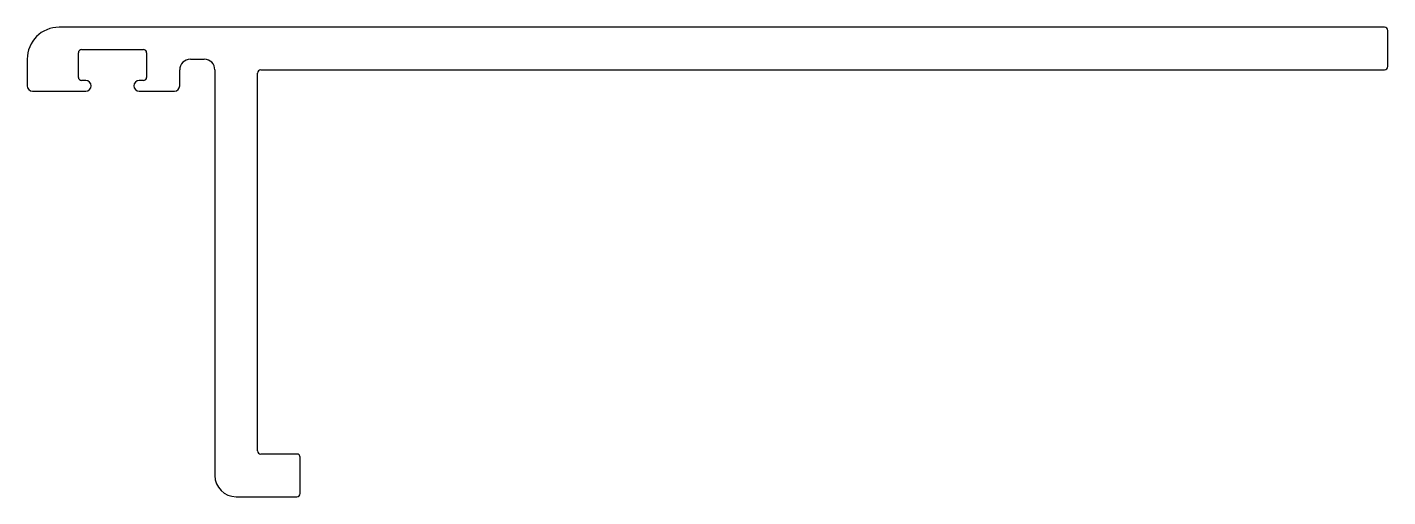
# Model space of a CAD drawing. Extents: x 1614 to 1741, y 485 to 529.
import ezdxf

# ---------------------------------------------------------------- set-up
doc = ezdxf.new("R2010")
doc.units = 0
doc.layers.get('0').update_dxf_attribs({"linetype": 'CONTINUOUS'})

msp = doc.modelspace()

# ---------------------------------------------------------------- linework, layer by layer
for p, q in [((1741.08, 529.43), (1616.78, 529.43)), ((1741.38, 525.73), (1741.38, 529.13)), ((1618.58, 524.73), (1618.58, 527.03)), ((1618.88, 527.33), (1624.68, 527.33)), ((1624.98, 527.03), (1624.98, 524.73)), ((1613.78, 526.43), (1613.78, 523.93)), ((1629.08, 526.43), (1630.38, 526.43)), ((1628.08, 523.93), (1628.08, 525.43)), ((1631.38, 525.43), (1631.38, 487.43)), ((1635.38, 489.73), (1635.38, 525.13)), ((1635.68, 525.43), (1741.08, 525.43)), ((1614.28, 523.43), (1619.28, 523.43)), ((1619.28, 524.43), (1618.88, 524.43)), ((1624.68, 524.43), (1624.28, 524.43)), ((1624.28, 523.43), (1627.58, 523.43)), ((1639.08, 489.43), (1635.68, 489.43)), ((1639.38, 485.73), (1639.38, 489.13)), ((1633.38, 485.43), (1639.08, 485.43))]:
    msp.add_line(p, q)
for centre, radius, start, end in [((1616.78, 526.43), 3, 90, 180), ((1741.08, 529.13), 0.3, 360, 90), ((1618.88, 527.03), 0.3, 89.9907, 180), ((1624.68, 527.03), 0.3, 360, 90.0093), ((1629.08, 525.43), 1, 90, 180), ((1630.38, 525.43), 1, 0, 90), ((1741.08, 525.73), 0.3, 270, 360), ((1618.88, 524.73), 0.3, 180.0023, 270.0093), ((1624.68, 524.73), 0.3, 269.9907, 359.9977), ((1635.68, 525.13), 0.3, 89.9907, 180), ((1614.28, 523.93), 0.5, 180, 270), ((1619.28, 523.93), 0.5, 270, 90), ((1624.28, 523.93), 0.5, 90, 270), ((1627.58, 523.93), 0.5, 270, 0), ((1635.68, 489.73), 0.3, 180.0023, 270.0093), ((1639.08, 489.13), 0.3, 360, 90.0093), ((1633.38, 487.43), 2, 180, 270), ((1639.08, 485.73), 0.3, 269.9907, 359.9977)]:
    msp.add_arc(centre, radius, start, end)

doc.saveas('drawing.dxf')
